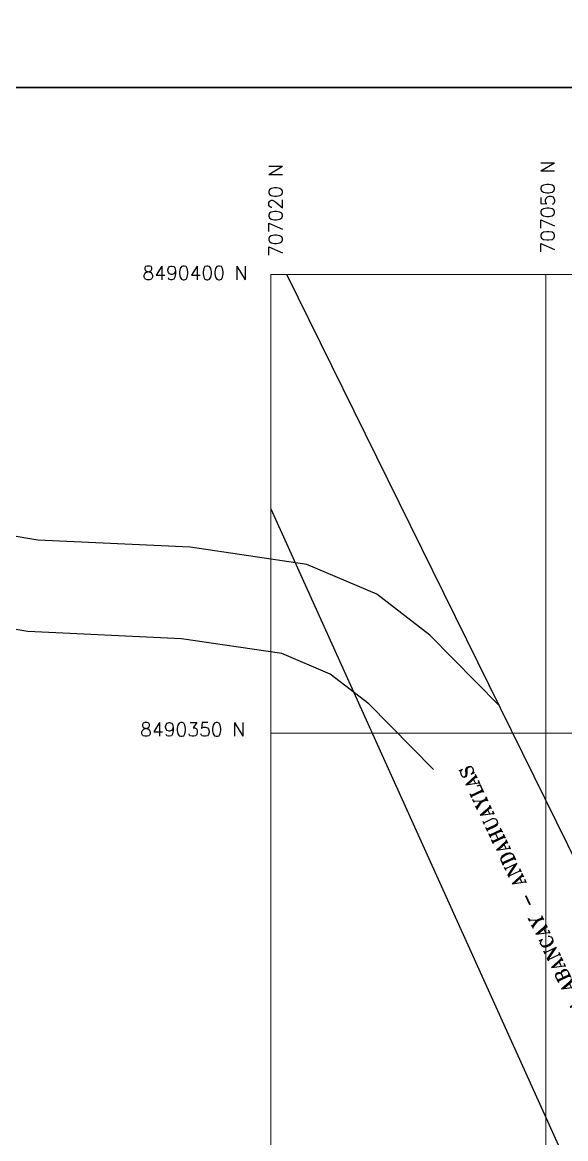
# Model space of a CAD drawing. Header units: metres. Extents: x 699753 to 708012, y 8489657 to 8490746.
# Drawn here: x 706992.9 to 707052.2, y 8490305.8 to 8490427.5 of the extents above; entities that cross this region are included whole.
import ezdxf
from ezdxf.enums import TextEntityAlignment as Align

# ---------------------------------------------------------------- set-up
doc = ezdxf.new("R2010")
doc.units = ezdxf.units.M
doc.layers.add('A-ACOTACION', color=7, linetype='Continuous', lineweight=9)
doc.layers.add('BLOQUES', color=7, linetype='Continuous', lineweight=60)
for name, color, linetype in [('C-ANNO-MATC-TEXT', 150, 'Continuous'), ('C-HYDR-CTCH-HDPT', 2, 'Continuous'), ('CALLES', 7, 'Continuous')]:
    doc.layers.add(name, color=color, linetype=linetype)
doc.styles.add('ROMANT', font='romant.shx')
doc.styles.get("Standard").update_dxf_attribs({"font": 'simplex.shx'})

msp = doc.modelspace()

# ---------------------------------------------------------------- linework, layer by layer
at = {"flags": 128}
for points in [[(707086.67, 8490321.38), (707065.88, 8490310.46), (707021.75, 8490400)], [(707020, 8490374.45), (707067.25, 8490270)]]:
    msp.add_lwpolyline(points, dxfattribs=at)
at = {"layer": 'A-ACOTACION', "lineweight": 30, "flags": 128}
msp.add_lwpolyline([(706943.08, 8490420.35), (707463.28, 8490420.35), (707463.28, 8490037.85), (706943.08, 8490037.85), (706943.08, 8490420.35)], dxfattribs=at)
at = {"layer": 'C-ANNO-MATC-TEXT', "lineweight": 9}
for p, q in [((707020, 8490270), (707020, 8490400)), ((707020, 8490400), (707180, 8490400)), ((707050, 8490270), (707050, 8490400)), ((707020, 8490350), (707180, 8490350))]:
    msp.add_line(p, q, dxfattribs=at)
at = {"layer": 'C-HYDR-CTCH-HDPT', "flags": 128}
for points in [[(707037.77, 8490346.02), (707030.7, 8490353.19), (707026.49, 8490356.43), (707021.2, 8490358.68), (707010.27, 8490360.28), (706993.51, 8490361.06), (706971.3, 8490364.82), (706960.15, 8490370.56), (706954.15, 8490379.56), (706949.98, 8490386.72), (706948.81, 8490400.38), (706953.72, 8490419.32), (706963.47, 8490438.4), (706976.14, 8490461.55), (706983.66, 8490476.87), (706985.02, 8490496.28), (706983.91, 8490503.21), (706974.92, 8490517.71), (706962.88, 8490536.17), (706960.99, 8490538.05)], [(707044.89, 8490353.04), (707037.35, 8490360.69), (707031.58, 8490365.14), (707023.93, 8490368.39), (707011.23, 8490370.25), (706994.58, 8490371.02), (706974.5, 8490374.42), (706967.03, 8490378.27), (706962.64, 8490384.86), (706959.76, 8490389.81), (706958.92, 8490399.52), (706963.13, 8490415.75), (706972.31, 8490433.72), (706985.02, 8490456.94), (706987.18, 8490461.35)]]:
    msp.add_lwpolyline(points, dxfattribs=at)

# ---------------------------------------------------------------- texts
at = {"layer": 'BLOQUES', "lineweight": 25, "char_height": 1.5, "attachment_point": 5, "rotation": 90}
for s, insert in [('707020 N', (707020.53, 8490406.98)), ('707050 N', (707050.22, 8490407.35))]:
    msp.add_mtext(s, dxfattribs=dict(at, insert=insert))
at = {"layer": 'BLOQUES', "lineweight": 25, "char_height": 1.5, "attachment_point": 5}
for s, insert in [('8490400 N', (707011.73, 8490400.16)), ('8490350 N', (707011.48, 8490350.4))]:
    msp.add_mtext(s, dxfattribs=dict(at, insert=insert))
at = {"layer": 'CALLES', "style": 'ROMANT'}
msp.add_text('CARRETERA ABANCAY - ANDAHUAYLAS', height=1.4344, rotation=115.1775, dxfattribs=at).set_placement((707049.57, 8490328.41), align=Align.MIDDLE)

doc.saveas('drawing.dxf')
